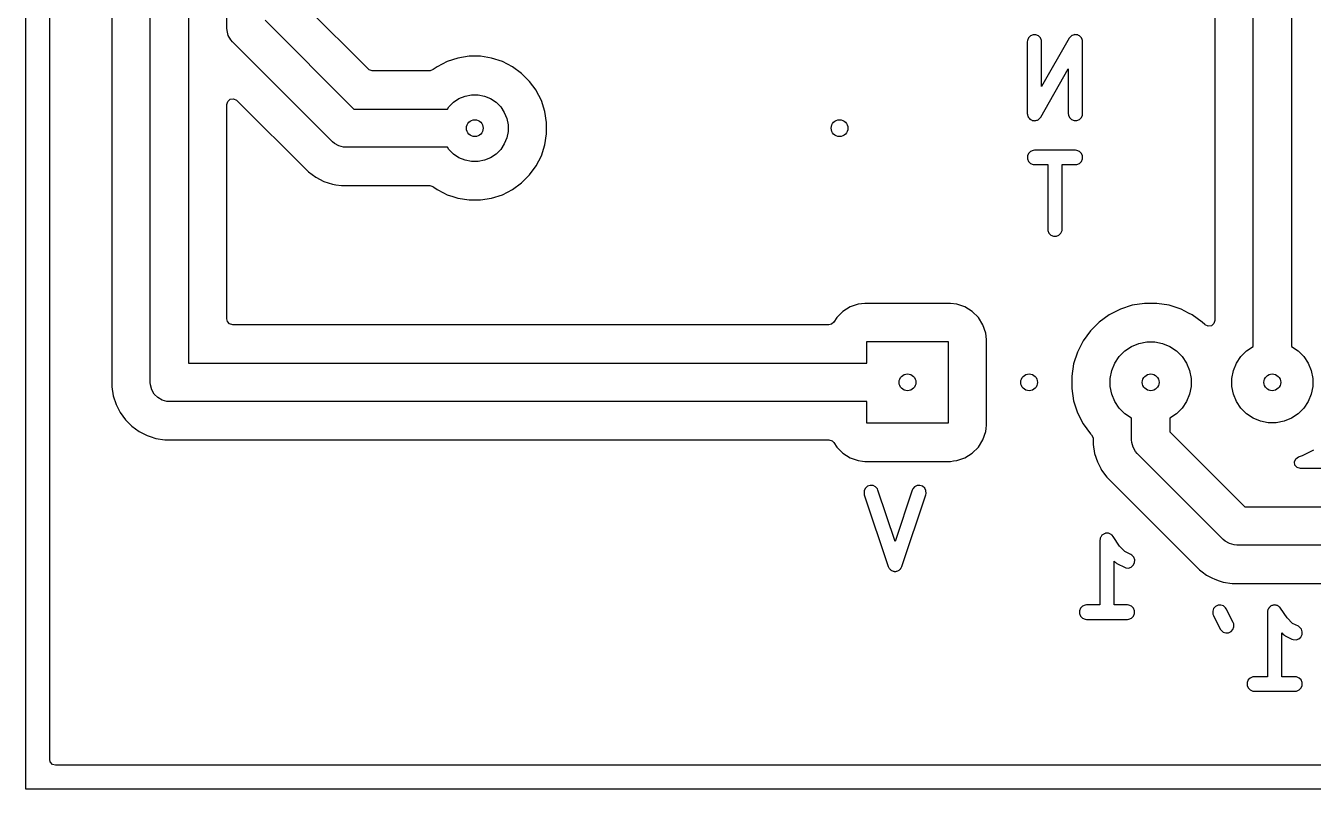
# Model space of a CAD drawing. Extents: x 194.5 to 243.5, y -106.5 to -66.5.
# Drawn here: x 194.5 to 221.4, y -106.5 to -90.55 of the extents above; entities that cross this region are included whole.
import ezdxf

# ---------------------------------------------------------------- set-up
doc = ezdxf.new("R2010")
doc.units = 0
doc.layers.add('BLACK', color=7, linetype='CONTINUOUS')

msp = doc.modelspace()

# ---------------------------------------------------------------- linework, layer by layer
at = {"layer": 'BLACK', "linetype": 'CONTINUOUS'}
for p, q in [((194.5, -106.5), (194.5, -66.5)), ((195.0005, -101.957553), (195.0005, -71.905513)), ((196.2995, -71.905513), (196.2995, -98.094486)), ((197.1, -98), (197.1, -72)), ((197.9, -72.4), (197.9, -97.6)), ((198.701, -90.601), (198.701, -79.899)), ((219.3395, -84.264463), (219.3395, -96.705978)), ((220.14, -97.250082), (220.14, -84.35895)), ((220.94, -84.524636), (220.94, -97.250082)), ((201.650945, -91.453181), (200.337819, -90.140055)), ((198.704422, -90.65321), (198.701, -90.601)), ((199.501, -90.435314), (201.355686, -92.29)), ((198.731448, -90.754074), (198.704422, -90.65321)), ((198.783659, -90.844505), (198.731448, -90.754074)), ((198.818157, -90.883843), (198.783659, -90.844505)), ((200.907157, -92.972843), (198.818157, -90.883843)), ((215.42431, -90.856648), (215.421428, -90.885912)), ((215.421428, -90.885912), (215.421428, -92.385912)), ((215.446708, -90.802576), (215.42431, -90.856648)), ((215.488092, -90.761192), (215.446708, -90.802576)), ((215.542164, -90.738794), (215.488092, -90.761192)), ((215.600692, -90.738794), (215.542164, -90.738794)), ((215.654764, -90.761192), (215.600692, -90.738794)), ((215.696148, -90.802576), (215.654764, -90.761192)), ((215.718546, -90.856648), (215.696148, -90.802576)), ((215.721428, -90.885912), (215.718546, -90.856648)), ((216.298335, -90.811491), (215.721428, -91.821078)), ((215.721428, -91.821078), (215.721428, -90.885912)), ((216.302712, -90.805323), (216.298335, -90.811491)), ((216.303851, -90.802576), (216.302712, -90.805323)), ((216.30665, -90.799776), (216.303851, -90.802576)), ((216.315356, -90.787513), (216.30665, -90.799776)), ((216.331129, -90.775297), (216.315356, -90.787513)), ((216.345235, -90.761192), (216.331129, -90.775297)), ((216.354068, -90.757533), (216.345235, -90.761192)), ((216.36163, -90.751677), (216.354068, -90.757533)), ((216.380878, -90.746427), (216.36163, -90.751677)), ((216.399307, -90.738794), (216.380878, -90.746427)), ((216.408869, -90.738794), (216.399307, -90.738794)), ((216.418094, -90.736278), (216.408869, -90.738794)), ((216.437885, -90.738794), (216.418094, -90.736278)), ((216.457835, -90.738794), (216.437885, -90.738794)), ((216.466668, -90.742453), (216.457835, -90.738794)), ((216.476154, -90.743659), (216.466668, -90.742453)), ((216.493476, -90.753557), (216.476154, -90.743659)), ((216.511907, -90.761192), (216.493476, -90.753557)), ((216.518667, -90.767952), (216.511907, -90.761192)), ((216.52697, -90.772697), (216.518667, -90.767952)), ((216.539183, -90.788468), (216.52697, -90.772697)), ((216.553291, -90.802576), (216.539183, -90.788468)), ((216.55695, -90.811411), (216.553291, -90.802576)), ((216.562805, -90.818971), (216.55695, -90.811411)), ((216.568053, -90.838215), (216.562805, -90.818971)), ((216.575689, -90.856648), (216.568053, -90.838215)), ((216.577162, -90.871612), (216.575689, -90.856648)), ((216.578205, -90.875434), (216.577162, -90.871612)), ((216.577829, -90.878385), (216.578205, -90.875434)), ((216.578571, -90.885912), (216.577829, -90.878385)), ((216.578571, -92.385912), (216.578571, -90.885912)), ((203.093563, -91.406659), (203.012138, -91.465818)), ((203.304003, -91.299433), (203.093563, -91.406659)), ((203.528631, -91.226446), (203.304003, -91.299433)), ((203.761903, -91.1895), (203.528631, -91.226446)), ((203.761908, -91.1895), (203.761903, -91.1895)), ((203.998092, -91.1895), (203.761908, -91.1895)), ((203.998097, -91.1895), (203.998092, -91.1895)), ((204.231368, -91.226446), (203.998097, -91.1895)), ((204.455996, -91.299433), (204.231368, -91.226446)), ((204.666433, -91.406657), (204.455996, -91.299433)), ((204.85751, -91.545483), (204.666433, -91.406657)), ((201.671587, -91.469815), (201.650945, -91.453181)), ((201.738626, -91.4895), (201.671587, -91.469815)), ((202.939253, -91.4895), (201.738626, -91.4895)), ((202.946332, -91.489298), (202.939253, -91.4895)), ((203.012138, -91.465818), (202.946332, -91.489298)), ((205.024517, -91.71249), (204.85751, -91.545483)), ((205.15949, -91.898264), (205.024517, -91.71249)), ((215.701664, -92.460333), (216.278571, -91.450747)), ((216.278571, -91.450747), (216.278571, -92.385912)), ((205.163342, -91.903566), (205.15949, -91.898264)), ((205.270566, -92.114003), (205.163342, -91.903566)), ((198.7005, -92.197626), (198.720185, -92.130587)), ((198.7005, -94.955828), (198.7005, -92.197626)), ((198.720185, -92.130587), (198.772989, -92.084832)), ((198.772989, -92.084832), (198.842147, -92.074888)), ((198.842147, -92.074888), (198.905703, -92.103913)), ((198.905703, -92.103913), (198.912181, -92.109945)), ((198.912181, -92.109945), (200.407926, -93.60569)), ((203.309443, -92.29), (203.338893, -92.245925)), ((203.338893, -92.245925), (203.435925, -92.148893)), ((203.435925, -92.148893), (203.550022, -92.072655)), ((203.550022, -92.072655), (203.676801, -92.020142)), ((203.676801, -92.020142), (203.811388, -91.993371)), ((203.811388, -91.993371), (203.948612, -91.993371)), ((203.948612, -91.993371), (204.083199, -92.020142)), ((204.083199, -92.020142), (204.209978, -92.072655)), ((204.209978, -92.072655), (204.324075, -92.148893)), ((204.324075, -92.148893), (204.421107, -92.245925)), ((204.421107, -92.245925), (204.497345, -92.360022)), ((205.343553, -92.338631), (205.270566, -92.114003)), ((201.355686, -92.29), (203.309443, -92.29)), ((204.497345, -92.360022), (204.549858, -92.486801)), ((204.549858, -92.486801), (204.576629, -92.621388)), ((205.3805, -92.571902), (205.343553, -92.338631)), ((215.421428, -92.385912), (215.422169, -92.393437)), ((215.422169, -92.393437), (215.421794, -92.396389)), ((215.421794, -92.396389), (215.422836, -92.400209)), ((215.422836, -92.400209), (215.42431, -92.415176)), ((215.42431, -92.415176), (215.431945, -92.433608)), ((215.431945, -92.433608), (215.437194, -92.452853)), ((215.437194, -92.452853), (215.443048, -92.460412)), ((215.443048, -92.460412), (215.446708, -92.469248)), ((215.446708, -92.469248), (215.460815, -92.483355)), ((215.460815, -92.483355), (215.473029, -92.499127)), ((215.473029, -92.499127), (215.481331, -92.503871)), ((215.481331, -92.503871), (215.488092, -92.510632)), ((215.488092, -92.510632), (215.506522, -92.518266)), ((215.506522, -92.518266), (215.523845, -92.528165)), ((215.619124, -92.525394), (215.638369, -92.520146)), ((215.638369, -92.520146), (215.645928, -92.514291)), ((215.645928, -92.514291), (215.654764, -92.510632)), ((215.654764, -92.510632), (215.668871, -92.496524)), ((215.668871, -92.496524), (215.684643, -92.484311)), ((215.684643, -92.484311), (215.693348, -92.472047)), ((215.693348, -92.472047), (215.696148, -92.469248)), ((215.696148, -92.469248), (215.697286, -92.4665)), ((215.697286, -92.4665), (215.701664, -92.460333)), ((216.278571, -92.385912), (216.281453, -92.415176)), ((216.281453, -92.415176), (216.303851, -92.469248)), ((216.303851, -92.469248), (216.345235, -92.510632)), ((216.345235, -92.510632), (216.399307, -92.53303)), ((216.457835, -92.53303), (216.511907, -92.510632)), ((216.511907, -92.510632), (216.553291, -92.469248)), ((216.553291, -92.469248), (216.575689, -92.415176)), ((216.575689, -92.415176), (216.578571, -92.385912)), ((204.576629, -92.758612), (204.549858, -92.893199)), ((204.576629, -92.621388), (204.576629, -92.758612)), ((205.3805, -92.808097), (205.3805, -92.571902)), ((215.523845, -92.528165), (215.53333, -92.52937)), ((215.53333, -92.52937), (215.542164, -92.53303)), ((215.542164, -92.53303), (215.562114, -92.53303)), ((215.562114, -92.53303), (215.581905, -92.535546)), ((215.581905, -92.535546), (215.59113, -92.53303)), ((215.59113, -92.53303), (215.600692, -92.53303)), ((215.600692, -92.53303), (215.619124, -92.525394)), ((216.399307, -92.53303), (216.457835, -92.53303)), ((200.946495, -93.007341), (200.907157, -92.972843)), ((201.036926, -93.059552), (200.946495, -93.007341)), ((204.497345, -93.019978), (204.421107, -93.134075)), ((204.549858, -92.893199), (204.497345, -93.019978)), ((205.270568, -93.265992), (205.343553, -93.041368)), ((205.343553, -93.041368), (205.3805, -92.808097)), ((201.13779, -93.086578), (201.036926, -93.059552)), ((201.19, -93.09), (201.13779, -93.086578)), ((203.309443, -93.09), (201.19, -93.09)), ((203.338893, -93.134075), (203.309443, -93.09)), ((203.435925, -93.231107), (203.338893, -93.134075)), ((203.550022, -93.307345), (203.435925, -93.231107)), ((203.676801, -93.359858), (203.550022, -93.307345)), ((204.209978, -93.307345), (204.083199, -93.359858)), ((204.324075, -93.231107), (204.209978, -93.307345)), ((204.421107, -93.134075), (204.324075, -93.231107)), ((205.163343, -93.476433), (205.270568, -93.265992)), ((215.446708, -93.217492), (215.42431, -93.271564)), ((215.42431, -93.271564), (215.42431, -93.330092)), ((215.488092, -93.176108), (215.446708, -93.217492)), ((215.542164, -93.15371), (215.488092, -93.176108)), ((215.571428, -93.150828), (215.542164, -93.15371)), ((216.42857, -93.150828), (215.571428, -93.150828)), ((216.457834, -93.15371), (216.42857, -93.150828)), ((216.511906, -93.176108), (216.457834, -93.15371)), ((216.55329, -93.217492), (216.511906, -93.176108)), ((216.575688, -93.271564), (216.55329, -93.217492)), ((216.575688, -93.330092), (216.575688, -93.271564)), ((203.811388, -93.386629), (203.676801, -93.359858)), ((203.948612, -93.386629), (203.811388, -93.386629)), ((204.083199, -93.359858), (203.948612, -93.386629)), ((205.024517, -93.66751), (205.163343, -93.476433)), ((215.42431, -93.330092), (215.446708, -93.384164)), ((215.446708, -93.384164), (215.488092, -93.425548)), ((215.488092, -93.425548), (215.542164, -93.447946)), ((215.542164, -93.447946), (215.571428, -93.450828)), ((215.571428, -93.450828), (215.849999, -93.450828)), ((215.849999, -93.450828), (215.849999, -94.800828)), ((216.149999, -94.800828), (216.149999, -93.450828)), ((216.149999, -93.450828), (216.42857, -93.450828)), ((216.42857, -93.450828), (216.457834, -93.447946)), ((216.457834, -93.447946), (216.511906, -93.425548)), ((216.511906, -93.425548), (216.55329, -93.384164)), ((216.55329, -93.384164), (216.575688, -93.330092)), ((200.407926, -93.60569), (200.560801, -93.71676)), ((200.560801, -93.71676), (200.729168, -93.802547)), ((200.729168, -93.802547), (200.908882, -93.86094)), ((200.908882, -93.86094), (200.97887, -93.872025)), ((204.666433, -93.973343), (204.85751, -93.834517)), ((204.85751, -93.834517), (205.024517, -93.66751)), ((200.97887, -93.872025), (201.095513, -93.8905)), ((201.095513, -93.8905), (201.095518, -93.8905)), ((201.095518, -93.8905), (201.095519, -93.8905)), ((201.095519, -93.8905), (202.939253, -93.8905)), ((202.939253, -93.8905), (203.006292, -93.910185)), ((203.006292, -93.910185), (203.012138, -93.914182)), ((203.012138, -93.914182), (203.044997, -93.938055)), ((203.044997, -93.938055), (203.093567, -93.973343)), ((203.093567, -93.973343), (203.227659, -94.041666)), ((203.227659, -94.041666), (203.304003, -94.080566)), ((203.304003, -94.080566), (203.304005, -94.080566)), ((203.304005, -94.080566), (203.304008, -94.080568)), ((203.304008, -94.080568), (203.424412, -94.119689)), ((203.424412, -94.119689), (203.528631, -94.153553)), ((204.231368, -94.153553), (204.455992, -94.080568)), ((204.455992, -94.080568), (204.666433, -93.973343)), ((203.528631, -94.153553), (203.761903, -94.1905)), ((203.761903, -94.1905), (203.761908, -94.1905)), ((203.761908, -94.1905), (203.998097, -94.1905)), ((203.998097, -94.1905), (204.231368, -94.153553)), ((215.849999, -94.800828), (215.852881, -94.830092)), ((215.852881, -94.830092), (215.875279, -94.884164)), ((215.875279, -94.884164), (215.916663, -94.925548)), ((215.916663, -94.925548), (215.970735, -94.947946)), ((216.029263, -94.947946), (216.083335, -94.925548)), ((216.083335, -94.925548), (216.124719, -94.884164)), ((216.124719, -94.884164), (216.147117, -94.830092)), ((216.147117, -94.830092), (216.149999, -94.800828)), ((198.7005, -96.6755), (198.7005, -94.955828)), ((215.970735, -94.947946), (216.029263, -94.947946)), ((211.567737, -96.520184), (211.440184, -96.647737)), ((211.720476, -96.424211), (211.567737, -96.520184)), ((211.890745, -96.364631), (211.720476, -96.424211)), ((211.89075, -96.36463), (211.890745, -96.364631)), ((212.025039, -96.3495), (211.89075, -96.36463)), ((212.025046, -96.3495), (212.025039, -96.3495)), ((213.814954, -96.3495), (212.025046, -96.3495)), ((213.81496, -96.3495), (213.814954, -96.3495)), ((213.949249, -96.36463), (213.81496, -96.3495)), ((213.949254, -96.364631), (213.949249, -96.36463)), ((214.119523, -96.424211), (213.949254, -96.364631)), ((214.272262, -96.520184), (214.119523, -96.424211)), ((214.399815, -96.647737), (214.272262, -96.520184)), ((217.366423, -96.470422), (217.134945, -96.588368)), ((217.613506, -96.39014), (217.366423, -96.470422)), ((217.870098, -96.3495), (217.613506, -96.39014)), ((217.870103, -96.3495), (217.870098, -96.3495)), ((218.129897, -96.3495), (217.870103, -96.3495)), ((218.129902, -96.3495), (218.129897, -96.3495)), ((218.386493, -96.39014), (218.129902, -96.3495)), ((218.633576, -96.470422), (218.386493, -96.39014)), ((218.792764, -96.551534), (218.633576, -96.470422)), ((218.865051, -96.588366), (218.792764, -96.551534)), ((198.711706, -96.727011), (198.7005, -96.6755)), ((198.757461, -96.779815), (198.711706, -96.727011)), ((198.8245, -96.7995), (198.757461, -96.779815)), ((211.276293, -96.7995), (198.8245, -96.7995)), ((211.328952, -96.787763), (211.276293, -96.7995)), ((211.381287, -96.741472), (211.328952, -96.787763)), ((211.440184, -96.647737), (211.381287, -96.741472)), ((214.495294, -96.799691), (214.399815, -96.647737)), ((214.495789, -96.800478), (214.495294, -96.799691)), ((214.555368, -96.970745), (214.495789, -96.800478)), ((216.924768, -96.741071), (216.741071, -96.924768)), ((216.924774, -96.741066), (216.924768, -96.741071)), ((217.134945, -96.588368), (216.924774, -96.741066)), ((218.865053, -96.588367), (218.865051, -96.588366)), ((218.865054, -96.588368), (218.865053, -96.588367)), ((219.075225, -96.741066), (218.865054, -96.588368)), ((219.075231, -96.741071), (219.075225, -96.741066)), ((219.127819, -96.793659), (219.075231, -96.741071)), ((219.134297, -96.799691), (219.127819, -96.793659)), ((219.197853, -96.828716), (219.134297, -96.799691)), ((219.267011, -96.818772), (219.197853, -96.828716)), ((219.319815, -96.773017), (219.267011, -96.818772)), ((219.3395, -96.705978), (219.319815, -96.773017)), ((214.5705, -97.105046), (214.555368, -96.970745)), ((216.741066, -96.924774), (216.588368, -97.134945)), ((216.741071, -96.924768), (216.741066, -96.924774)), ((212.07, -97.6), (212.07, -97.15)), ((212.07, -97.15), (213.77, -97.15)), ((213.77, -97.15), (213.77, -98.85)), ((214.5705, -98.894954), (214.5705, -97.105046)), ((216.588368, -97.134945), (216.470422, -97.366423)), ((217.342941, -97.460766), (217.460766, -97.342941)), ((217.460766, -97.342941), (217.599313, -97.250367)), ((217.599313, -97.250367), (217.753258, -97.186601)), ((217.753258, -97.186601), (217.916685, -97.154093)), ((217.916685, -97.154093), (218.083315, -97.154093)), ((218.083315, -97.154093), (218.246742, -97.186601)), ((218.246742, -97.186601), (218.400687, -97.250367)), ((218.400687, -97.250367), (218.539234, -97.342941)), ((218.539234, -97.342941), (218.657059, -97.460766)), ((219.882941, -97.460766), (220.000766, -97.342941)), ((220.000766, -97.342941), (220.139313, -97.250367)), ((220.139313, -97.250367), (220.14, -97.250082)), ((220.94, -97.250082), (220.940687, -97.250367)), ((220.940687, -97.250367), (221.079234, -97.342941)), ((221.079234, -97.342941), (221.197059, -97.460766)), ((197.9, -97.6), (212.07, -97.6)), ((216.39014, -97.613506), (216.3495, -97.870097)), ((216.470422, -97.366423), (216.39014, -97.613506)), ((217.186601, -97.753258), (217.250367, -97.599313)), ((217.250367, -97.599313), (217.342941, -97.460766)), ((218.657059, -97.460766), (218.749633, -97.599313)), ((218.749633, -97.599313), (218.813399, -97.753258)), ((219.726601, -97.753258), (219.790367, -97.599313)), ((219.790367, -97.599313), (219.882941, -97.460766)), ((221.197059, -97.460766), (221.289633, -97.599313)), ((221.289633, -97.599313), (221.353399, -97.753258)), ((216.3495, -97.870097), (216.3495, -98.129902)), ((217.154093, -97.916685), (217.186601, -97.753258)), ((218.813399, -97.753258), (218.845907, -97.916685)), ((219.694093, -97.916685), (219.726601, -97.753258)), ((221.353399, -97.753258), (221.385907, -97.916685)), ((196.2995, -98.094486), (196.329059, -98.281118)), ((197.103422, -98.05221), (197.1, -98)), ((197.130448, -98.153073), (197.103422, -98.05221)), ((197.182659, -98.243505), (197.130448, -98.153073)), ((216.3495, -98.129902), (216.39014, -98.386493)), ((217.154093, -98.083315), (217.154093, -97.916685)), ((217.186601, -98.246742), (217.154093, -98.083315)), ((218.845907, -98.083315), (218.813399, -98.246742)), ((218.845907, -97.916685), (218.845907, -98.083315)), ((219.694093, -98.083315), (219.694093, -97.916685)), ((219.726601, -98.246742), (219.694093, -98.083315)), ((221.385907, -98.083315), (221.353399, -98.246742)), ((221.385907, -97.916685), (221.385907, -98.083315)), ((196.329059, -98.281118), (196.387454, -98.460836)), ((197.256495, -98.317341), (197.182659, -98.243505)), ((197.346927, -98.369552), (197.256495, -98.317341)), ((197.44779, -98.396578), (197.346927, -98.369552)), ((197.5, -98.4), (197.44779, -98.396578)), ((212.07, -98.4), (197.5, -98.4)), ((212.07, -98.85), (212.07, -98.4)), ((216.39014, -98.386493), (216.470422, -98.633576)), ((217.250367, -98.400687), (217.186601, -98.246742)), ((217.342941, -98.539234), (217.250367, -98.400687)), ((218.749633, -98.400687), (218.657059, -98.539234)), ((218.813399, -98.246742), (218.749633, -98.400687)), ((219.790367, -98.400687), (219.726601, -98.246742)), ((219.882941, -98.539234), (219.790367, -98.400687)), ((221.289633, -98.400687), (221.197059, -98.539234)), ((221.353399, -98.246742), (221.289633, -98.400687)), ((196.387454, -98.460836), (196.47324, -98.629199)), ((196.47324, -98.629199), (196.58431, -98.782073)), ((216.470422, -98.633576), (216.588368, -98.865054)), ((217.460766, -98.657059), (217.342941, -98.539234)), ((217.599313, -98.749633), (217.460766, -98.657059)), ((218.539234, -98.657059), (218.400687, -98.749633)), ((218.657059, -98.539234), (218.539234, -98.657059)), ((220.000766, -98.657059), (219.882941, -98.539234)), ((220.139313, -98.749633), (220.000766, -98.657059)), ((221.079234, -98.657059), (220.940687, -98.749633)), ((221.197059, -98.539234), (221.079234, -98.657059)), ((196.58431, -98.782073), (196.717927, -98.91569)), ((196.717927, -98.91569), (196.870801, -99.02676)), ((213.77, -98.85), (212.07, -98.85)), ((214.55565, -99.026759), (214.562934, -98.962104)), ((214.562934, -98.962104), (214.5705, -98.894954)), ((216.588368, -98.865054), (216.741066, -99.075225)), ((217.6, -98.749917), (217.599313, -98.749633)), ((217.6, -99.202081), (217.6, -98.749917)), ((218.400687, -98.749633), (218.4, -98.749917)), ((218.4, -98.749917), (218.4, -99.036395)), ((220.293258, -98.813399), (220.139313, -98.749633)), ((220.456685, -98.845907), (220.293258, -98.813399)), ((220.623315, -98.845907), (220.456685, -98.845907)), ((220.786742, -98.813399), (220.623315, -98.845907)), ((220.940687, -98.749633), (220.786742, -98.813399)), ((196.870801, -99.02676), (196.936025, -99.059993)), ((196.936025, -99.059993), (197.039163, -99.112545)), ((197.039163, -99.112545), (197.039165, -99.112545)), ((197.039165, -99.112545), (197.039168, -99.112547)), ((197.039168, -99.112547), (197.096022, -99.13102)), ((197.096022, -99.13102), (197.218881, -99.17094)), ((197.218881, -99.17094), (197.405514, -99.2005)), ((197.405514, -99.2005), (197.405519, -99.2005)), ((197.405519, -99.2005), (211.276293, -99.2005)), ((211.276293, -99.2005), (211.343332, -99.220185)), ((211.343332, -99.220185), (211.381287, -99.258528)), ((214.399816, -99.352262), (214.495789, -99.199522)), ((214.495789, -99.199522), (214.555368, -99.029255)), ((214.555368, -99.029255), (214.55565, -99.026759)), ((216.741066, -99.075225), (216.741071, -99.075231)), ((216.741071, -99.075231), (216.763181, -99.097341)), ((216.763181, -99.097341), (216.796666, -99.158664)), ((216.796666, -99.158664), (216.7995, -99.185022)), ((216.7995, -99.185022), (216.7995, -99.296567)), ((217.603422, -99.254291), (217.6, -99.202081)), ((218.4, -99.036395), (219.963604, -100.6)), ((211.381287, -99.258528), (211.440184, -99.352262)), ((211.440184, -99.352262), (211.567738, -99.479816)), ((211.567738, -99.479816), (211.720478, -99.575789)), ((214.119522, -99.575789), (214.272262, -99.479816)), ((214.272262, -99.479816), (214.399816, -99.352262)), ((216.7995, -99.296567), (216.829059, -99.483199)), ((216.829059, -99.483199), (216.887454, -99.662917)), ((217.630448, -99.355155), (217.603422, -99.254291)), ((217.682659, -99.445586), (217.630448, -99.355155)), ((217.717157, -99.484924), (217.682659, -99.445586)), ((219.515076, -101.282842), (217.717157, -99.484924)), ((221.173572, -99.529579), (221.405051, -99.411634)), ((211.720478, -99.575789), (211.890745, -99.635368)), ((211.890745, -99.635368), (211.89075, -99.635369)), ((211.89075, -99.635369), (211.981246, -99.645565)), ((211.981246, -99.645565), (212.02504, -99.650499)), ((212.02504, -99.650499), (212.025043, -99.6505)), ((212.025043, -99.6505), (212.025046, -99.6505)), ((212.025046, -99.6505), (213.814957, -99.6505)), ((213.814957, -99.6505), (213.814958, -99.650499)), ((213.814958, -99.650499), (213.882104, -99.642934)), ((213.882104, -99.642934), (213.949249, -99.635369)), ((213.949249, -99.635369), (213.949252, -99.635368)), ((213.949252, -99.635368), (213.949255, -99.635368)), ((213.949255, -99.635368), (214.119522, -99.575789)), ((216.887454, -99.662917), (216.955603, -99.796666)), ((221.003008, -99.657853), (221.032033, -99.594297)), ((221.012952, -99.727011), (221.003008, -99.657853)), ((221.058707, -99.779815), (221.012952, -99.727011)), ((221.032033, -99.594297), (221.087426, -99.557569)), ((221.125746, -99.7995), (221.058707, -99.779815)), ((221.087426, -99.557569), (221.173572, -99.529579)), ((216.955603, -99.796666), (216.97324, -99.83128)), ((216.97324, -99.83128), (217.08431, -99.984155)), ((217.08431, -99.984155), (219.015845, -101.91569)), ((222.494254, -99.7995), (221.125746, -99.7995)), ((212.015101, -100.261208), (212.010952, -100.319589)), ((212.010952, -100.319589), (212.017472, -100.348262)), ((212.041275, -100.208861), (212.015101, -100.261208)), ((212.085489, -100.170514), (212.041275, -100.208861)), ((212.141013, -100.152006), (212.085489, -100.170514)), ((212.199394, -100.156155), (212.141013, -100.152006)), ((212.251741, -100.182329), (212.199394, -100.156155)), ((212.290088, -100.226543), (212.251741, -100.182329)), ((212.302076, -100.253394), (212.290088, -100.226543)), ((212.659774, -101.326486), (212.302076, -100.253394)), ((213.017472, -100.253394), (212.659774, -101.326486)), ((213.02946, -100.226543), (213.017472, -100.253394)), ((213.067807, -100.182328), (213.02946, -100.226543)), ((213.120155, -100.156155), (213.067807, -100.182328)), ((213.178535, -100.152005), (213.120155, -100.156155)), ((213.234059, -100.170514), (213.178535, -100.152005)), ((213.278273, -100.208861), (213.234059, -100.170514)), ((213.304447, -100.261208), (213.278273, -100.208861)), ((213.302077, -100.348262), (213.308597, -100.319588)), ((213.308597, -100.319588), (213.304447, -100.261208)), ((212.017472, -100.348262), (212.517472, -101.848262)), ((212.802076, -101.848262), (213.302077, -100.348262)), ((219.963604, -100.6), (233.334314, -100.6)), ((216.938376, -101.300516), (216.938346, -101.30067)), ((216.938346, -101.30067), (216.938356, -101.300722)), ((216.938356, -101.300722), (216.938346, -101.300828)), ((216.938346, -101.300828), (216.938346, -102.650828)), ((216.941228, -101.271564), (216.938376, -101.300516)), ((216.946911, -101.257843), (216.941228, -101.271564)), ((216.949824, -101.243281), (216.946911, -101.257843)), ((216.958001, -101.231069), (216.949824, -101.243281)), ((216.963626, -101.217492), (216.958001, -101.231069)), ((216.974127, -101.20699), (216.963626, -101.217492)), ((216.982391, -101.194651), (216.974127, -101.20699)), ((216.994618, -101.186499), (216.982391, -101.194651)), ((217.00501, -101.176108), (216.994618, -101.186499)), ((217.018731, -101.170424), (217.00501, -101.176108)), ((217.031089, -101.162186), (217.018731, -101.170424)), ((217.045503, -101.159334), (217.031089, -101.162186)), ((217.059082, -101.15371), (217.045503, -101.159334)), ((217.073935, -101.15371), (217.059082, -101.15371)), ((217.088504, -101.150828), (217.073935, -101.15371)), ((217.102914, -101.15371), (217.088504, -101.150828)), ((217.11761, -101.15371), (217.102914, -101.15371)), ((217.13133, -101.159393), (217.11761, -101.15371)), ((217.145893, -101.162306), (217.13133, -101.159393)), ((217.158104, -101.170483), (217.145893, -101.162306)), ((217.171682, -101.176108), (217.158104, -101.170483)), ((217.182183, -101.186609), (217.171682, -101.176108)), ((217.194523, -101.194873), (217.182183, -101.186609)), ((217.212959, -101.217385), (217.194523, -101.194873)), ((217.213066, -101.217492), (217.212959, -101.217385)), ((217.213085, -101.217539), (217.213066, -101.217492)), ((217.213154, -101.217623), (217.213085, -101.217539)), ((217.347773, -101.419552), (217.213154, -101.217623)), ((219.554414, -101.317341), (219.515076, -101.282842)), ((219.644846, -101.369552), (219.554414, -101.317341)), ((219.745709, -101.396578), (219.644846, -101.369552)), ((217.462914, -101.534693), (217.347773, -101.419552)), ((217.583999, -101.595236), (217.462914, -101.534693)), ((217.608885, -101.610901), (217.583999, -101.595236)), ((217.647231, -101.655116), (217.608885, -101.610901)), ((217.665739, -101.710639), (217.647231, -101.655116)), ((219.797919, -101.4), (219.745709, -101.396578)), ((233.5, -101.4), (219.797919, -101.4)), ((212.517472, -101.848262), (212.52946, -101.875113)), ((212.52946, -101.875113), (212.536482, -101.88321)), ((212.536482, -101.88321), (212.541275, -101.892795)), ((212.541275, -101.892795), (212.555481, -101.905116)), ((212.555481, -101.905116), (212.567807, -101.919328)), ((212.567807, -101.919328), (212.577394, -101.924121)), ((212.577394, -101.924121), (212.585489, -101.931142)), ((212.585489, -101.931142), (212.603331, -101.937089)), ((212.716215, -101.93709), (212.734059, -101.931142)), ((212.734059, -101.931142), (212.742155, -101.924119)), ((212.742155, -101.924119), (212.751741, -101.919327)), ((212.751741, -101.919327), (212.764064, -101.905118)), ((212.764064, -101.905118), (212.778273, -101.892795)), ((212.778273, -101.892795), (212.783065, -101.883209)), ((212.783065, -101.883209), (212.790088, -101.875113)), ((212.790088, -101.875113), (212.802076, -101.848262)), ((217.238346, -102.650828), (217.238346, -101.734389)), ((217.238346, -101.734389), (217.267994, -101.764037)), ((217.267994, -101.764037), (217.279496, -101.773477)), ((217.279496, -101.773477), (217.282092, -101.77647)), ((217.282092, -101.77647), (217.286601, -101.779308)), ((217.286601, -101.779308), (217.290724, -101.782692)), ((217.290724, -101.782692), (217.294386, -101.784208)), ((217.294386, -101.784208), (217.306978, -101.792135)), ((217.306978, -101.792135), (217.449834, -101.863564)), ((217.449834, -101.863564), (217.477298, -101.874073)), ((217.477298, -101.874073), (217.535678, -101.878222)), ((217.535678, -101.878222), (217.5912, -101.859715)), ((217.5912, -101.859715), (217.635416, -101.821368)), ((217.635416, -101.821368), (217.66159, -101.769019)), ((217.66159, -101.769019), (217.665739, -101.710639)), ((219.015845, -101.91569), (219.073465, -101.957553)), ((195.0005, -102.955828), (195.0005, -101.957553)), ((212.603331, -101.937089), (212.620155, -101.945501)), ((212.620155, -101.945501), (212.630845, -101.94626)), ((212.630845, -101.94626), (212.641013, -101.94965)), ((212.641013, -101.94965), (212.659769, -101.948317)), ((212.659769, -101.948317), (212.678535, -101.949651)), ((212.678535, -101.949651), (212.688705, -101.94626)), ((212.688705, -101.94626), (212.699394, -101.945501)), ((212.699394, -101.945501), (212.716215, -101.93709)), ((219.073465, -101.957553), (219.16872, -102.02676)), ((219.16872, -102.02676), (219.276002, -102.081423)), ((219.276002, -102.081423), (219.337082, -102.112545)), ((219.337082, -102.112545), (219.337084, -102.112545)), ((219.337084, -102.112545), (219.337087, -102.112547)), ((219.337087, -102.112547), (219.433416, -102.143846)), ((219.433416, -102.143846), (219.5168, -102.17094)), ((219.5168, -102.17094), (219.703433, -102.2005)), ((219.703433, -102.2005), (219.703438, -102.2005)), ((219.703438, -102.2005), (233.594486, -102.2005)), ((216.535054, -102.717492), (216.512656, -102.771564)), ((216.576438, -102.676108), (216.535054, -102.717492)), ((216.63051, -102.65371), (216.576438, -102.676108)), ((216.659774, -102.650828), (216.63051, -102.65371)), ((216.938346, -102.650828), (216.659774, -102.650828)), ((217.516917, -102.650828), (217.238346, -102.650828)), ((217.546181, -102.65371), (217.516917, -102.650828)), ((217.600253, -102.676108), (217.546181, -102.65371)), ((217.641637, -102.717492), (217.600253, -102.676108)), ((217.664035, -102.771564), (217.641637, -102.717492)), ((219.315175, -102.726544), (219.296667, -102.782066)), ((219.353521, -102.682329), (219.315175, -102.726544)), ((219.40587, -102.656154), (219.353521, -102.682329)), ((219.464251, -102.652006), (219.40587, -102.656154)), ((219.519773, -102.670514), (219.464251, -102.652006)), ((219.563988, -102.70886), (219.519773, -102.670514)), ((219.579653, -102.733746), (219.563988, -102.70886)), ((219.72251, -103.01946), (219.579653, -102.733746)), ((220.458001, -102.731069), (220.449824, -102.743281)), ((220.463626, -102.717492), (220.458001, -102.731069)), ((220.474127, -102.70699), (220.463626, -102.717492)), ((220.482391, -102.694651), (220.474127, -102.70699)), ((220.494618, -102.686499), (220.482391, -102.694651)), ((220.50501, -102.676108), (220.494618, -102.686499)), ((220.518731, -102.670424), (220.50501, -102.676108)), ((220.531089, -102.662186), (220.518731, -102.670424)), ((220.545503, -102.659334), (220.531089, -102.662186)), ((220.559082, -102.65371), (220.545503, -102.659334)), ((220.573935, -102.65371), (220.559082, -102.65371)), ((220.588504, -102.650828), (220.573935, -102.65371)), ((220.602914, -102.65371), (220.588504, -102.650828)), ((220.61761, -102.65371), (220.602914, -102.65371)), ((220.63133, -102.659393), (220.61761, -102.65371)), ((220.645893, -102.662306), (220.63133, -102.659393)), ((220.658104, -102.670483), (220.645893, -102.662306)), ((220.671682, -102.676108), (220.658104, -102.670483)), ((220.682183, -102.686609), (220.671682, -102.676108)), ((220.694523, -102.694873), (220.682183, -102.686609)), ((220.712959, -102.717385), (220.694523, -102.694873)), ((220.713066, -102.717492), (220.712959, -102.717385)), ((220.713085, -102.717539), (220.713066, -102.717492)), ((220.713154, -102.717623), (220.713085, -102.717539)), ((220.847773, -102.919552), (220.713154, -102.717623)), ((195.0005, -104.455828), (195.0005, -102.955828)), ((216.512656, -102.771564), (216.512656, -102.830092)), ((216.512656, -102.830092), (216.535054, -102.884164)), ((216.535054, -102.884164), (216.576438, -102.925548)), ((216.576438, -102.925548), (216.63051, -102.947946)), ((216.63051, -102.947946), (216.659774, -102.950828)), ((216.659774, -102.950828), (217.516917, -102.950828)), ((217.516917, -102.950828), (217.546181, -102.947946)), ((217.546181, -102.947946), (217.600253, -102.925548)), ((217.600253, -102.925548), (217.641637, -102.884164)), ((217.641637, -102.884164), (217.664035, -102.830092)), ((217.664035, -102.830092), (217.664035, -102.771564)), ((219.296667, -102.782066), (219.300815, -102.840447)), ((219.300815, -102.840447), (219.311325, -102.86791)), ((219.311325, -102.86791), (219.454182, -103.153624)), ((220.438376, -102.800516), (220.438346, -102.80067)), ((220.438346, -102.80067), (220.438356, -102.800722)), ((220.438356, -102.800722), (220.438346, -102.800828)), ((220.438346, -102.800828), (220.438346, -104.150828)), ((220.441228, -102.771564), (220.438376, -102.800516)), ((220.446911, -102.757843), (220.441228, -102.771564)), ((220.449824, -102.743281), (220.446911, -102.757843)), ((220.962914, -103.034693), (220.847773, -102.919552)), ((219.454182, -103.153624), (219.469847, -103.17851)), ((219.469847, -103.17851), (219.514062, -103.216856)), ((219.514062, -103.216856), (219.569585, -103.235364)), ((219.569585, -103.235364), (219.627965, -103.231216)), ((219.627965, -103.231216), (219.680314, -103.205041)), ((219.680314, -103.205041), (219.71866, -103.160826)), ((219.71866, -103.160826), (219.737168, -103.105304)), ((219.73302, -103.046923), (219.72251, -103.01946)), ((219.737168, -103.105304), (219.73302, -103.046923)), ((220.738346, -104.150828), (220.738346, -103.234389)), ((220.738346, -103.234389), (220.767994, -103.264037)), ((220.767994, -103.264037), (220.779496, -103.273477)), ((220.779496, -103.273477), (220.782092, -103.27647)), ((220.782092, -103.27647), (220.786601, -103.279308)), ((221.083999, -103.095236), (220.962914, -103.034693)), ((221.108885, -103.110901), (221.083999, -103.095236)), ((221.147231, -103.155116), (221.108885, -103.110901)), ((221.135416, -103.321368), (221.16159, -103.269019)), ((221.165739, -103.210639), (221.147231, -103.155116)), ((221.16159, -103.269019), (221.165739, -103.210639)), ((220.786601, -103.279308), (220.790724, -103.282692)), ((220.790724, -103.282692), (220.794386, -103.284208)), ((220.794386, -103.284208), (220.806978, -103.292135)), ((220.806978, -103.292135), (220.949834, -103.363564)), ((220.949834, -103.363564), (220.977298, -103.374073)), ((220.977298, -103.374073), (221.035678, -103.378222)), ((221.035678, -103.378222), (221.0912, -103.359715)), ((221.0912, -103.359715), (221.135416, -103.321368)), ((220.035054, -104.217492), (220.012656, -104.271564)), ((220.012656, -104.271564), (220.012656, -104.330092)), ((220.012656, -104.330092), (220.035054, -104.384164)), ((220.076438, -104.176108), (220.035054, -104.217492)), ((220.13051, -104.15371), (220.076438, -104.176108)), ((220.159774, -104.150828), (220.13051, -104.15371)), ((220.438346, -104.150828), (220.159774, -104.150828)), ((221.016917, -104.150828), (220.738346, -104.150828)), ((221.046181, -104.15371), (221.016917, -104.150828)), ((221.100253, -104.176108), (221.046181, -104.15371)), ((221.141637, -104.217492), (221.100253, -104.176108)), ((221.164035, -104.271564), (221.141637, -104.217492)), ((221.141637, -104.384164), (221.164035, -104.330092)), ((221.164035, -104.330092), (221.164035, -104.271564)), ((195.0005, -104.457553), (195.0005, -104.455828)), ((195.0005, -105.8755), (195.0005, -104.457553)), ((220.035054, -104.384164), (220.076438, -104.425548)), ((220.076438, -104.425548), (220.13051, -104.447946)), ((220.13051, -104.447946), (220.159774, -104.450828)), ((220.159774, -104.450828), (221.016917, -104.450828)), ((221.016917, -104.450828), (221.046181, -104.447946)), ((221.046181, -104.447946), (221.100253, -104.425548)), ((221.100253, -104.425548), (221.141637, -104.384164)), ((195.011706, -105.927011), (195.0005, -105.8755)), ((195.057461, -105.979815), (195.011706, -105.927011)), ((195.1245, -105.9995), (195.057461, -105.979815)), ((242.8755, -105.9995), (195.1245, -105.9995)), ((243.5, -106.5), (194.5, -106.5))]:
    msp.add_line(p, q, dxfattribs=at)
at = {"layer": 'BLACK'}
for centre in [(203.88, -92.69), (211.5, -92.69), (212.92, -98), (215.46, -98), (218, -98), (220.54, -98)]:
    msp.add_circle(centre, 0.175, dxfattribs=at)
at = {"layer": 'WHITE'}
for centre in [(203.88, -92.69), (211.5, -92.69), (212.92, -98), (215.46, -98), (218, -98), (220.54, -98)]:
    msp.add_circle(centre, 0.175, dxfattribs=at)

doc.saveas('drawing.dxf')
